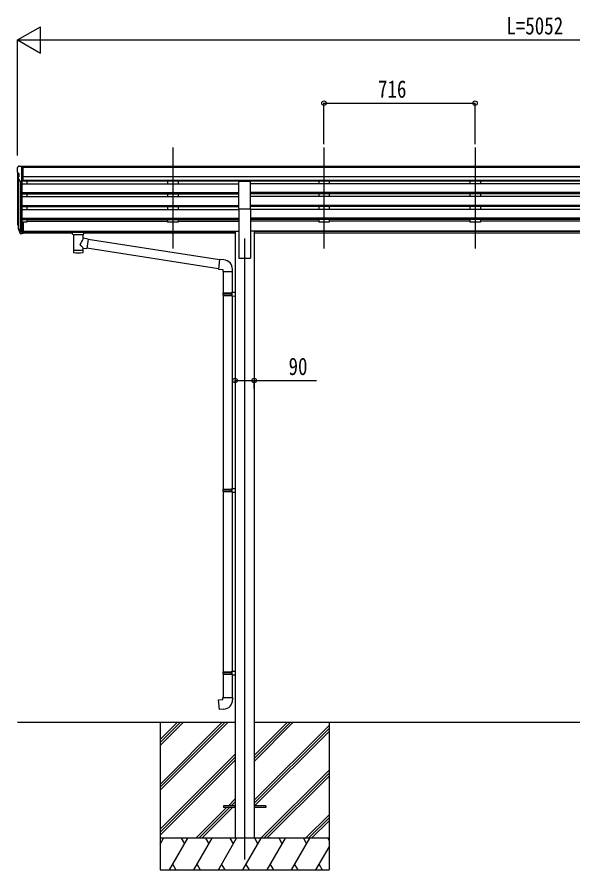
# Model space of a CAD drawing. Units: millimetres, scale not verified. Extents: x -10512 to 10512, y -7425 to 7425.
# Drawn here: x -3140 to -507, y -4212 to -169 of the extents above; entities that cross this region are included whole.
import ezdxf
from ezdxf.enums import TextEntityAlignment as Align

# ---------------------------------------------------------------- set-up
doc = ezdxf.new("R2010")
doc.units = ezdxf.units.MM
doc.header["$LTSCALE"] = 40
for name, color, linetype in [('0-3_YKK_12', 2, 'Continuous'), ('0-4_YKK_13', 4, 'Continuous'), ('0-5_YKK_A1', 4, 'Continuous'), ('0-6_YKK_D', 6, 'Continuous')]:
    doc.layers.add(name, color=color, linetype=linetype)
doc.styles.add('ＭＳ ゴシック', font='')
doc.styles.get('ＭＳ ゴシック').set_extended_font_data('MS Gothic')

msp = doc.modelspace()

# ---------------------------------------------------------------- linework, layer by layer
at = {"layer": '0-3_YKK_12'}
for p, q in [((-2402.45, -788.1), (-2402.45, -1265.61)), ((-1686.45, -788.1), (-1686.45, -1265.61)), ((-970.45, -788.1), (-970.45, -1265.61)), ((-2062.45, -1218.93), (-2062.45, -4162.5))]:
    msp.add_line(p, q, dxfattribs=at)
at = {"layer": '0-4_YKK_13'}
for p, q in [((-3140.45, -884.99), (-3140.45, -885.62)), ((-3133.54, -876.19), (-3137.61, -881.99)), ((-3130.45, -875.62), (-3132.78, -875.76)), ((-3130.45, -875.62), (-3111.95, -875.62)), ((-3118.45, -948.6), (-3118.45, -875.62)), ((-3111.95, -875.62), (-3101.95, -875.71)), ((-3111.95, -947.6), (-3111.95, -875.62)), ((-3101.95, -877.22), (-3101.95, -875.71)), ((-3137.92, -906.8), (-3132.6, -909.87)), ((-3132.45, -910.13), (-3132.45, -926.41)), ((-3126.07, -946.79), (-3135.08, -931.2)), ((-3118.45, -948.6), (-3123.66, -948.28)), ((-3111.95, -947.6), (-3118.45, -947.6)), ((-2089.95, -1078.05), (-2089.95, -946.25)), ((-2089.95, -946.25), (-2034.95, -946.25)), ((-2034.95, -1078.05), (-2034.95, -946.25)), ((-2089.95, -1078.05), (-2034.95, -1078.05)), ((-3137.36, -1155.41), (-3133.48, -1163.36)), ((-3136.75, -1154.04), (-3133.48, -1161.1)), ((-3135.04, -1166.69), (-3134.7, -1171.09)), ((-3134.7, -1171.09), (-3125.89, -1194.64)), ((-3134.09, -1170.53), (-3125.89, -1186.71)), ((-3124.88, -1185.58), (-3132.64, -1170.17)), ((-3118.45, -1141.22), (-3118.45, -1196)), ((-3111.95, -1141.22), (-3118.45, -1141.22)), ((-3111.95, -1141.22), (-3111.95, -1195.26)), ((-3118.45, -1186.25), (-3123.58, -1186.25)), ((-3118.45, -1188.06), (-3123.3, -1188.06)), ((-3118.45, -1196), (-3123.3, -1196)), ((-3111.95, -1181.36), (-3118.45, -1181.36)), ((-3111.95, -1186.23), (-3118.45, -1186.23)), ((-3111.95, -1195.26), (-3118.45, -1195.26)), ((-2894.45, -1186.1), (-2894.45, -1191.86)), ((-2894.45, -1186.29), (-2894.45, -1187.83)), ((-2892.45, -1185.44), (-2809.45, -1185.44)), ((-2892.45, -1187.61), (-2809.45, -1187.61)), ((-2892.45, -1192.52), (-2877.95, -1192.52)), ((-2877.95, -1198.17), (-2877.95, -1191.62)), ((-2873.85, -1199.09), (-2873.87, -1284.53)), ((-2828.05, -1217.83), (-2828.05, -1199.09)), ((-2823.95, -1198.17), (-2823.95, -1191.62)), ((-2823.95, -1192.52), (-2809.45, -1192.52)), ((-2807.45, -1186.1), (-2807.45, -1191.86)), ((-2802.83, -1221.74), (-2828.05, -1217.82)), ((-2802.83, -1221.74), (-2809.85, -1267)), ((-2181.84, -1320.14), (-2803.14, -1223.75)), ((-2828.03, -1284.53), (-2828.05, -1263.86)), ((-2828.05, -1264.17), (-2809.85, -1267)), ((-2185.51, -1362.07), (-2809.58, -1265.26)), ((-2160.84, -1320.1), (-2181.68, -1318.28)), ((-2119.76, -1375.84), (-2119.76, -1364.93)), ((-2165.76, -1375.84), (-2119.76, -1375.84)), ((-2163.65, -1375.84), (-2163.65, -1476.57)), ((-2121.65, -1375.84), (-2121.65, -1474.01)), ((-2165.65, -1478.57), (-2164.65, -1476.57)), ((-2165.65, -1478.57), (-2121.65, -1478.57)), ((-2165.65, -1478.57), (-2165.65, -1486.57)), ((-2165.65, -1486.57), (-2121.65, -1486.57)), ((-2165.65, -1486.57), (-2164.65, -1488.57)), ((-2164.65, -1476.57), (-2121.65, -1476.57)), ((-2164.65, -1488.57), (-2121.65, -1488.57)), ((-2163.65, -1488.57), (-2163.65, -2406.5)), ((-2126.13, -1478.57), (-2126.56, -1476.57)), ((-2123.65, -1474.07), (-2107.65, -1473.6)), ((-2123.65, -1476.07), (-2123.65, -1474.07)), ((-2123.65, -1476.07), (-2121.65, -1476.07)), ((-2123.65, -1491.07), (-2123.65, -1489.07)), ((-2123.65, -1491.07), (-2107.65, -1491.54)), ((-2121.65, -1491.13), (-2121.65, -2403.94)), ((-2107.65, -1473.6), (-2107.65, -1491.54)), ((-2165.65, -2408.5), (-2164.65, -2406.5)), ((-2165.65, -2408.5), (-2121.65, -2408.5)), ((-2165.65, -2408.5), (-2165.65, -2416.5)), ((-2165.65, -2416.5), (-2121.65, -2416.5)), ((-2165.65, -2416.5), (-2164.65, -2418.5)), ((-2164.65, -2406.5), (-2121.65, -2406.5)), ((-2164.65, -2418.5), (-2121.65, -2418.5)), ((-2163.65, -2418.5), (-2163.65, -3272.94)), ((-2126.13, -2408.5), (-2126.56, -2406.5)), ((-2123.65, -2404), (-2107.65, -2403.53)), ((-2123.65, -2406), (-2123.65, -2404)), ((-2123.65, -2406), (-2121.65, -2406)), ((-2123.65, -2421), (-2123.65, -2419)), ((-2123.65, -2421), (-2107.65, -2421.47)), ((-2121.65, -2421.06), (-2121.65, -3270.38)), ((-2107.65, -2403.53), (-2107.65, -2421.47)), ((-2165.65, -3274.94), (-2164.65, -3272.94)), ((-2165.65, -3274.94), (-2121.65, -3274.94)), ((-2165.65, -3274.94), (-2165.65, -3282.94)), ((-2164.65, -3272.94), (-2121.65, -3272.94)), ((-2126.13, -3274.94), (-2126.56, -3272.94)), ((-2123.65, -3270.44), (-2107.65, -3269.97)), ((-2123.65, -3272.44), (-2123.65, -3270.44)), ((-2123.65, -3272.44), (-2121.65, -3272.44)), ((-2107.65, -3269.97), (-2107.65, -3287.91)), ((-2165.65, -3282.94), (-2121.65, -3282.94)), ((-2165.65, -3282.94), (-2164.65, -3284.94)), ((-2164.65, -3284.94), (-2121.65, -3284.94)), ((-2163.65, -3284.94), (-2163.65, -3394.94)), ((-2123.65, -3287.44), (-2123.65, -3285.44)), ((-2123.65, -3287.44), (-2107.65, -3287.91)), ((-2121.65, -3287.5), (-2121.65, -3394.94)), ((-2165.65, -3394.94), (-2119.65, -3394.94)), ((-2165.65, -3404.94), (-2165.65, -3394.94)), ((-2119.65, -3394.94), (-2119.65, -3405.86)), ((-2162.45, -3908), (-2162.45, -3917)), ((-2107.65, -3908), (-2162.45, -3908)), ((-2107.65, -3917), (-2162.45, -3917)), ((-1962.45, -3908), (-2017.25, -3908)), ((-1962.45, -3917), (-2017.25, -3917)), ((-1962.45, -3908), (-1962.45, -3917))]:
    msp.add_line(p, q, dxfattribs=at)
for points in [[(-2894.45, -1186.1), (-2894.41, -1185.91), (-2894.33, -1185.77), (-2894.23, -1185.67), (-2894.13, -1185.61), (-2894.01, -1185.57), (-2893.72, -1185.51), (-2893.23, -1185.46), (-2892.68, -1185.44), (-2892.45, -1185.44)], [(-2894.45, -1191.86), (-2894.41, -1192.05), (-2894.33, -1192.19), (-2894.23, -1192.28), (-2894.13, -1192.34), (-2894.01, -1192.39), (-2893.72, -1192.45), (-2893.23, -1192.5), (-2892.68, -1192.52), (-2892.45, -1192.52)], [(-2809.45, -1185.44), (-2809.1, -1185.44), (-2808.57, -1185.47), (-2808.12, -1185.52), (-2807.81, -1185.59), (-2807.65, -1185.69), (-2807.53, -1185.83), (-2807.46, -1186.01), (-2807.45, -1186.1)], [(-2809.45, -1192.52), (-2809.1, -1192.52), (-2808.57, -1192.49), (-2808.12, -1192.44), (-2807.81, -1192.36), (-2807.65, -1192.27), (-2807.53, -1192.13), (-2807.46, -1191.95), (-2807.45, -1191.86)], [(-2181.68, -1318.28), (-2185.68, -1364.1), (-2165.76, -1365.84), (-2165.76, -1375.84)], [(-2126.13, -1478.57), (-2126.13, -1486.57), (-2126.56, -1488.57)], [(-2123.65, -1489.07), (-2121.65, -1489.07), (-2121.65, -1476.07)], [(-2126.13, -2408.5), (-2126.13, -2416.5), (-2126.56, -2418.5)], [(-2123.65, -2419), (-2121.65, -2419), (-2121.65, -2406)], [(-2126.13, -3274.94), (-2126.13, -3282.94), (-2126.56, -3284.94)], [(-2123.65, -3285.44), (-2121.65, -3285.44), (-2121.65, -3272.44)], [(-2160.73, -3450.69), (-2181.57, -3452.51), (-2185.57, -3406.69), (-2165.65, -3404.94)]]:
    msp.add_lwpolyline(points, dxfattribs=at)
for centre, radius, start, end in [((-3137.45, -884.99), 3, 93, 180), ((-2938.45, -885.62), 202, 180, 184.94904), ((-3132.72, -876.76), 1, 93.5, 145), ((-3133.55, -902.43), 6.18, 185.7035, 224.99897), ((-3132.48, -929.7), 3, 94.7167, 210), ((-3132.75, -926.41), 0.3, 274.7167, 0), ((-3132.75, -910.13), 0.3, 0, 60), ((-3123.48, -945.29), 3, 210, 266.5), ((-3109.27, -1146.3), 29.53, 186.50806, 197.98144), ((-3107.86, -1144.54), 30.41, 187.1552, 198.19734), ((-2164.76, -1364.93), 45, 0, 85), ((-2164.65, -3405.86), 45, 275, 0)]:
    msp.add_arc(centre, radius, start, end, dxfattribs=at)
for centre, major_axis, ratio, start_param, end_param in [((-3049.8, -1146.73), (-89.06, 1.43), 0.57596, 6.1962358, 6.3678173), ((-3050.59, -1140.05), (87.93, 4.42), 0.541684, 3.0659337, 3.2228513), ((-3133.74, -1166.69), (1.3, 0), 0.90356, 1.3700892, 3.347195), ((-3047.82, -1150.5), (-89.07, 0), 0.90356, 0.2056023, 0.2515348), ((-3048.53, -1146.63), (-88.05, 0), 0.90356, 0.2662965, 0.3003836), ((-3123.3, -1185.35), (-3, 0), 0.90356, 0.5235988, 1.5707963), ((-3123.3, -1193.29), (3, 0), 0.90356, 3.6651914, 4.712389), ((-3123.58, -1184.9), (-1.5, 0), 0.90356, 0.5235988, 1.5707963), ((-2892.45, -1187.83), (2, 0), 0.109601, 1.5707963, 3.1415927), ((-2850.95, -1198.08), (27.06, 0), 0.069685, 3.1415927, 6.2831853), ((-2850.95, -1191.62), (27, 0), 0.070066, 6.2831853, 9.424778), ((-2839.95, -1195.6), (16, 0), 0.361356, 6.2636979, 6.2831853), ((-2809.45, -1187.83), (2, 0), 0.109601, 0, 1.5707963), ((-2850.95, -1244.37), (-22.81, -26.62), 0.234429, 1.6855472, 3.1268519), ((-2848.4, -1241.73), (20.32, -22.25), 0.045535, 0.0389954, 1.3075346), ((-2850.95, -1284.53), (22.92, 0), 0.101955, 3.1415499, 6.2833984), ((-2850.95, -1272.09), (22.91, 0), 0.122865, 3.1415927, 6.2831853)]:
    msp.add_ellipse(centre, major_axis=major_axis, ratio=ratio, start_param=start_param, end_param=end_param, dxfattribs=at)
at = {"layer": '0-5_YKK_A1'}
for p, q in [((1887.05, -877.22), (-3111.95, -877.22)), ((1887.05, -882.44), (-3111.95, -882.44)), ((-3138.45, -906.19), (-3138.45, -1140.86)), ((1887.05, -925.97), (-3111.95, -925.97)), ((-3133.48, -933.97), (-3133.48, -1167.57)), ((-3124.45, -948.13), (-3124.46, -1186)), ((-3118.45, -948.6), (-3118.45, -1141.22)), ((-3118.45, -959.58), (-2089.95, -959.58)), ((1887.05, -943.82), (-3111.95, -943.82)), ((-2089.95, -947.07), (-3111.95, -947.07)), ((-3093.45, -947.07), (-3093.45, -959.58)), ((-2427.45, -947.07), (-2427.45, -959.58)), ((-2377.45, -947.07), (-2377.45, -959.48)), ((810.05, -947.07), (-2034.95, -947.07)), ((810.05, -959.58), (-2034.95, -959.58)), ((-1711.45, -947.07), (-1711.45, -959.58)), ((-1661.45, -947.07), (-1661.45, -959.48)), ((-995.45, -947.07), (-995.45, -959.58)), ((-945.45, -947.07), (-945.45, -959.48)), ((-3118.45, -1001.46), (-2089.95, -1001.46)), ((-3118.45, -1002.95), (-2089.95, -1002.95)), ((-3118.45, -1007.27), (-2089.95, -1007.27)), ((-3093.45, -1007.27), (-3093.45, -1020.13)), ((-2427.45, -1007.27), (-2427.45, -1020.13)), ((-2377.45, -1007.27), (-2377.45, -1020.13)), ((810.05, -1001.46), (-2034.95, -1001.46)), ((810.05, -1002.95), (-2034.95, -1002.95)), ((810.05, -1007.27), (-2034.95, -1007.27)), ((-1711.45, -1007.27), (-1711.45, -1020.13)), ((-1661.45, -1007.27), (-1661.45, -1020.13)), ((-995.45, -1007.27), (-995.45, -1020.13)), ((-945.45, -1007.27), (-945.45, -1020.13)), ((-3118.45, -1020.13), (-2089.95, -1020.13)), ((810.05, -1020.13), (-2034.95, -1020.13)), ((-3118.45, -1062), (-2089.95, -1062)), ((-3118.45, -1063.5), (-2089.95, -1063.5)), ((-3118.45, -1067.82), (-2089.95, -1067.82)), ((-3118.45, -1080.67), (-2089.95, -1080.67)), ((-3093.45, -1067.82), (-3093.45, -1080.67)), ((-2427.45, -1067.82), (-2427.45, -1080.58)), ((-2377.45, -1067.82), (-2377.45, -1080.67)), ((-2089.95, -1078.05), (-2089.95, -1312.5)), ((810.05, -1062), (-2034.95, -1062)), ((810.05, -1063.5), (-2034.95, -1063.5)), ((810.05, -1067.82), (-2034.95, -1067.82)), ((-2034.95, -1078.05), (-2034.95, -1312.5)), ((810.05, -1080.67), (-2034.95, -1080.67)), ((-1711.45, -1067.82), (-1711.45, -1080.58)), ((-1661.45, -1067.82), (-1661.45, -1080.67)), ((-995.45, -1067.82), (-995.45, -1080.58)), ((-945.45, -1067.82), (-945.45, -1080.67)), ((-3118.45, -1122.55), (-2089.95, -1122.55)), ((-3118.45, -1124.05), (-2089.95, -1124.05)), ((-3118.45, -1128.37), (-2089.95, -1128.37)), ((-3093.45, -1128.37), (-3093.45, -1141.86)), ((-2427.45, -1128.37), (-2427.45, -1141.86)), ((-2377.45, -1128.37), (-2377.45, -1141.86)), ((810.05, -1122.55), (-2034.95, -1122.55)), ((810.05, -1124.05), (-2034.95, -1124.05)), ((810.05, -1128.37), (-2034.95, -1128.37)), ((-1711.45, -1128.37), (-1711.45, -1141.86)), ((-1661.45, -1128.37), (-1661.45, -1141.86)), ((-995.45, -1128.37), (-995.45, -1141.86)), ((-945.45, -1128.37), (-945.45, -1141.86)), ((-3093.45, -1141.86), (-3111.95, -1141.86)), ((-3093.45, -1136.91), (-2427.45, -1136.91)), ((-2377.45, -1141.86), (-2427.45, -1141.86)), ((-2377.45, -1136.91), (-2089.95, -1136.91)), ((-1711.45, -1136.91), (-2034.95, -1136.91)), ((-1661.45, -1141.86), (-1711.45, -1141.86)), ((-995.45, -1136.91), (-1661.45, -1136.91)), ((-945.45, -1141.86), (-995.45, -1141.86)), ((-279.45, -1136.91), (-945.45, -1136.91)), ((-3111.95, -1183.93), (-2107.65, -1183.93)), ((-3111.95, -1185.32), (-2107.65, -1185.32)), ((-2877.95, -1193.01), (-3111.95, -1193.01)), ((-2107.65, -1193.01), (-2823.95, -1193.01)), ((-2107.65, -1183.5), (-2107.65, -4062.5)), ((-2107.65, -1183.5), (-2089.95, -1183.5)), ((-2017.25, -1183.5), (-2034.95, -1183.5)), ((-2017.25, -1183.5), (-2017.25, -4062.5)), ((792.35, -1183.93), (-2017.25, -1183.93)), ((792.35, -1185.32), (-2017.25, -1185.32)), ((792.35, -1193.01), (-2017.25, -1193.01)), ((-2089.95, -1312.5), (-2034.95, -1312.5)), ((-3138.45, -3512.5), (-2107.65, -3512.5)), ((-2462.45, -3512.5), (-2462.45, -4212.5)), ((-2462.45, -3806.68), (-2168.27, -3512.5)), ((-2462.45, -3820.82), (-2154.13, -3512.5)), ((-2462.45, -3834.96), (-2139.99, -3512.5)), ((-2462.45, -3622.83), (-2352.12, -3512.5)), ((-2462.45, -3608.69), (-2366.26, -3512.5)), ((-2462.45, -3594.55), (-2380.4, -3512.5)), ((-2017.25, -3512.5), (792.35, -3512.5)), ((-2017.25, -3698.13), (-1831.62, -3512.5)), ((-2017.25, -3683.99), (-1845.76, -3512.5)), ((-2017.25, -3669.85), (-1859.9, -3512.5)), ((-1662.45, -3512.5), (-1662.45, -4212.5)), ((-2017.25, -3881.98), (-1662.45, -3527.18)), ((-2017.25, -3896.12), (-1662.45, -3541.32)), ((-2014.99, -3908), (-1662.45, -3555.46)), ((-2462.45, -4018.81), (-2107.65, -3664.01)), ((-2462.45, -4032.95), (-2107.65, -3678.15)), ((-2462.45, -4047.09), (-2107.65, -3692.29)), ((-1985.64, -4062.5), (-1662.45, -3739.31)), ((-1971.5, -4062.5), (-1662.45, -3753.45)), ((-1957.36, -4062.5), (-1662.45, -3767.59)), ((-2139.51, -3908), (-2107.65, -3876.14)), ((-2294.01, -4062.5), (-2148.51, -3917)), ((-2279.87, -4062.5), (-2134.37, -3917)), ((-2265.72, -4062.5), (-2120.22, -3917)), ((-2125.37, -3908), (-2107.65, -3890.28)), ((-2111.22, -3908), (-2107.65, -3904.43)), ((-1773.51, -4062.5), (-1662.45, -3951.44)), ((-1759.37, -4062.5), (-1662.45, -3965.58)), ((-1745.22, -4062.5), (-1662.45, -3979.73)), ((-1662.45, -4062.5), (-2462.45, -4062.5)), ((-2462.45, -4090), (-2446.57, -4062.5)), ((-2417.7, -4212.5), (-2331.1, -4062.5)), ((-2346.1, -4088.48), (-2361.1, -4062.5)), ((-2302.23, -4212.5), (-2215.63, -4062.5)), ((-2230.63, -4088.48), (-2245.63, -4062.5)), ((-2186.76, -4212.5), (-2100.16, -4062.5)), ((-2115.16, -4088.48), (-2130.16, -4062.5)), ((-2071.29, -4212.5), (-1984.69, -4062.5)), ((-1999.69, -4088.48), (-2014.69, -4062.5)), ((-1955.82, -4212.5), (-1869.22, -4062.5)), ((-1884.22, -4088.48), (-1899.22, -4062.5)), ((-1840.35, -4212.5), (-1753.75, -4062.5)), ((-1783.75, -4062.5), (-1768.75, -4088.48)), ((-1668.28, -4062.5), (-1662.45, -4072.6)), ((-1724.88, -4212.5), (-1662.45, -4104.36)), ((-2402.71, -4186.52), (-2387.71, -4212.5)), ((-2287.24, -4186.52), (-2272.24, -4212.5)), ((-2171.76, -4186.52), (-2156.76, -4212.5)), ((-2056.29, -4186.52), (-2041.3, -4212.5)), ((-1940.82, -4186.52), (-1925.83, -4212.5)), ((-1825.35, -4186.52), (-1810.36, -4212.5)), ((-1709.89, -4186.52), (-1694.89, -4212.5)), ((-2462.45, -4212.5), (-1662.45, -4212.5))]:
    msp.add_line(p, q, dxfattribs=at)
at = {"layer": '0-6_YKK_D'}
for p, q in [((-3138.45, -277.22), (-3030.2, -214.72)), ((-3030.2, -339.72), (-3030.2, -214.72)), ((-3138.45, -825.62), (-3138.45, -276.22)), ((-3138.45, -277.22), (-3030.2, -339.72)), ((-3138.45, -277.22), (-2921.94, -277.22)), ((-3013.45, -277.22), (1788.55, -277.22)), ((-1686.45, -771.61), (-1686.45, -576.22)), ((-1686.45, -577.22), (-970.45, -577.22)), ((-970.45, -771.61), (-970.45, -576.22)), ((-2107.65, -1899.55), (-2107.65, -1891.05)), ((-2017.25, -1930.4), (-2017.25, -1891.05))]:
    msp.add_line(p, q, dxfattribs=at)
msp.add_lwpolyline([(-2107.65, -1892.05), (-2017.25, -1892.05), (-1721.25, -1892.05)], dxfattribs=at)
for centre in [(-1686.45, -577.22), (-970.45, -577.22), (-2107.65, -1892.05), (-2017.25, -1892.05)]:
    msp.add_circle(centre, 10.62, dxfattribs=at)

# ---------------------------------------------------------------- texts
at = {"layer": '0-6_YKK_D', "style": 'ＭＳ ゴシック', "width": 0.8}
for s, p in [('L=5052', (-822.45, -276.22)), ('716', (-1430.45, -576.22)), ('90', (-1854.25, -1891.05))]:
    msp.add_text(s, height=82.48, dxfattribs=at).set_placement(p, align=Align.BOTTOM_LEFT)

doc.saveas('drawing.dxf')
